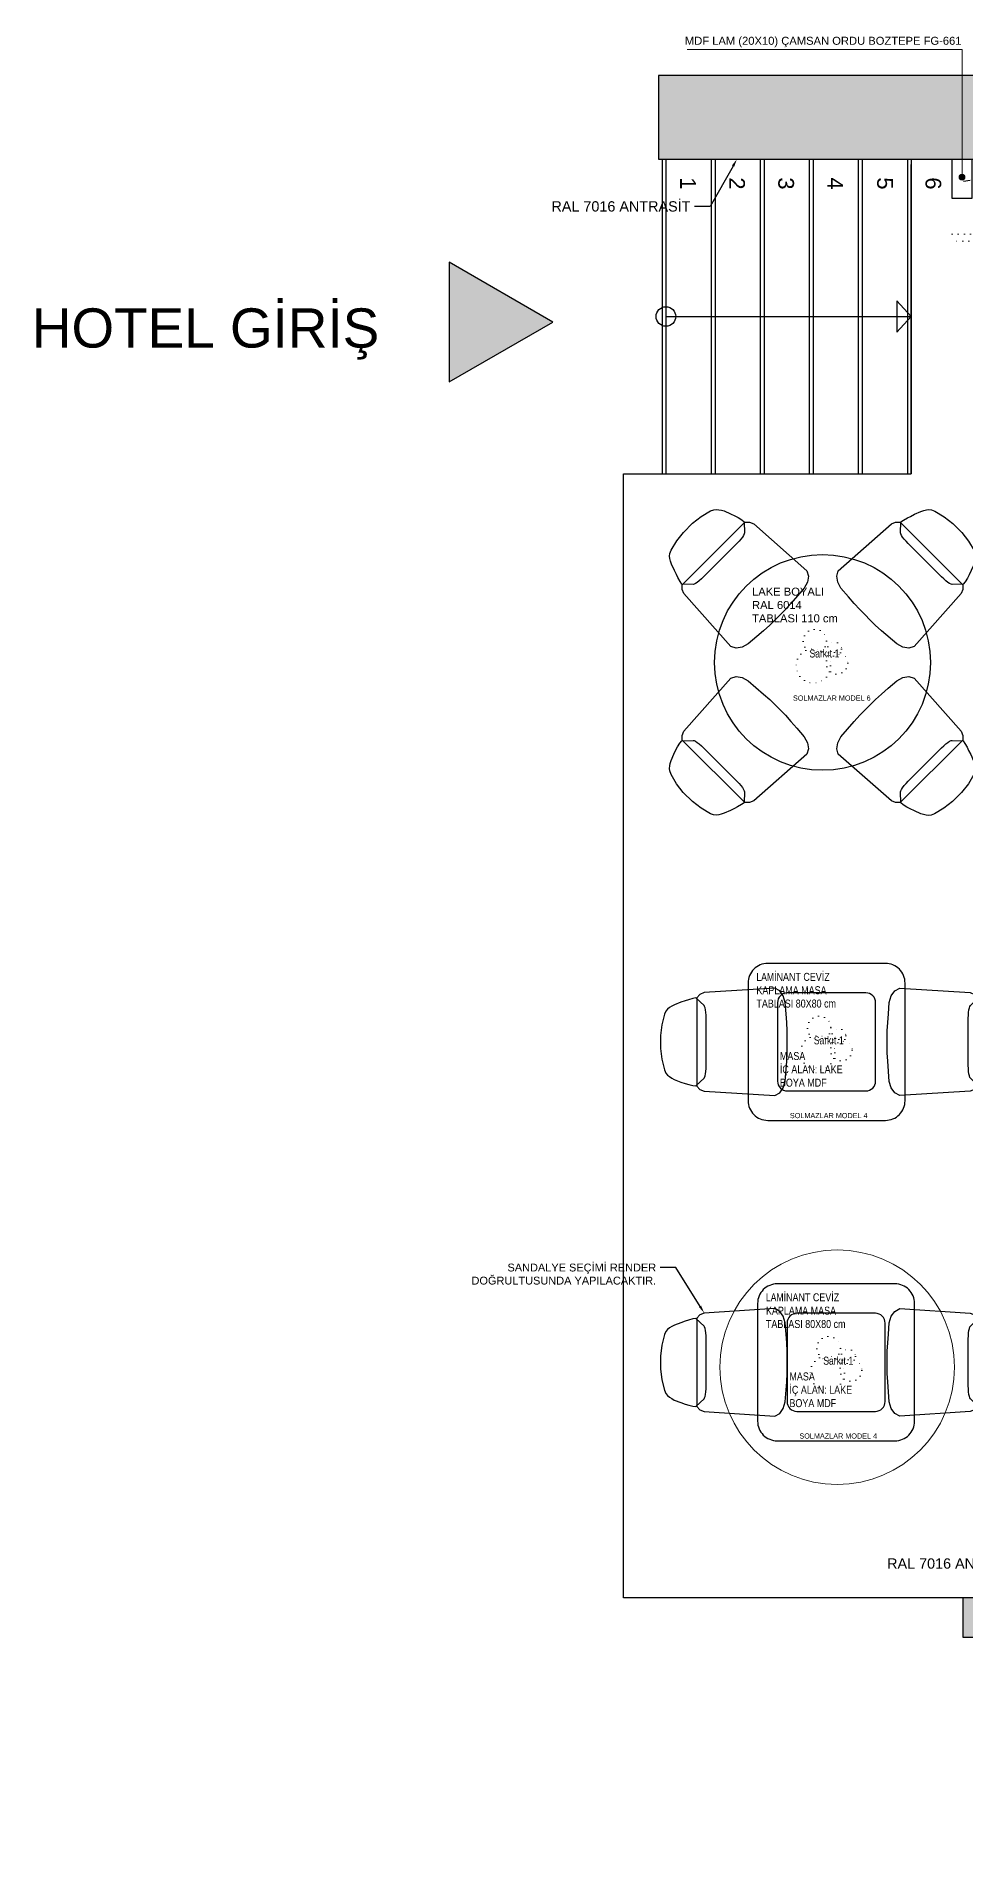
# Model space of a CAD drawing. Header units: millimetres. Extents: x 7687 to 15428, y -715 to 4028.
# Drawn here: x 7687 to 8160, y 2899 to 3825 of the extents above; entities that cross this region are included whole.
import ezdxf
from ezdxf import colors
from ezdxf.entities.mleader import LeaderData, LeaderLine
from ezdxf.math import Vec2, Vec3

# ---------------------------------------------------------------- set-up
doc = ezdxf.new("R2010")
doc.units = ezdxf.units.MM
for name, pattern in [('14.022_CEKIRDEKLER_SAFTLAR_+51.00$0$ACAD_ISO07W100', [3, 0, -3]), ('ACAD_ISO07W100', [3, 0, -3]), ('CONTINUA', [0])]:
    doc.linetypes.add(name, pattern=pattern)
for name, color, linetype in [('0-MOBIL', 3, 'CONTINUA'), ('__yaç-yol-2', 6, 'Continuous'), ('_JLL.HATCH', 7, 'Continuous'), ('LAMİNANT MASA', 121, 'Continuous'), ('YAZI', 121, 'Continuous')]:
    doc.layers.add(name, color=color, linetype=linetype)
for name, color, linetype, lineweight in [('A-tefris-yazi', 141, 'Continuous', 5), ('Sarkıt Ayd.', 50, 'ACAD_ISO07W100', 0), ('SS_FURNITURE', 23, 'Continuous', 25), ('yazı', 7, 'Continuous', 20)]:
    doc.layers.add(name, color=color, linetype=linetype, lineweight=lineweight)
doc.styles.add('ARIAL', font='arial.ttf')
doc.styles.add('OTEL AKSARAY', font='', dxfattribs={"width": 0.8})
doc.styles.add('ROMANC', font='arial.ttf')
doc.styles.get("Standard").update_dxf_attribs({"font": 'arial.ttf'})
doc.styles.get('OTEL AKSARAY').set_extended_font_data('FrankRuehl')

# ---------------------------------------------------------------- blocks, each defined once
blk = doc.blocks.new('fdgfff')
at = {"color": 67, "true_color": 0x727430}
blk.add_line((50514.757, 5720.203), (50514.834, 5720.212), dxfattribs=at)
blk = doc.blocks.new('A$C45576B5D')
for points, elevation in [([(0, 45.99), (16.66, 14.04), (18.37, 12.42), (20.59, 11.58), (61.76, 29.87), (62.63, 32.08), (62.58, 34.44), (50.04, 68.21), (47.77, 69.95), (44.71, 70.58), (41.3, 70.12), (31.58, 66.66), (27.59, 65.16), (17.31, 60.59), (13.53, 58.64), (9.56, 56.5), (4.44, 53.75), (1.81, 51.52), (0.23, 48.84)], 3.76), ([(20.87, 11.3), (21.76, 10), (23.25, 8.22), (24.42, 6.92), (25.98, 5.2), (28.46, 2.69), (29.66, 1.69), (30.75, 0.97), (31.91, 0.3), (33.16, 0.01), (34.93, 0), (40.38, 0.94), (45.73, 2.56), (51.7, 5.21), (56.48, 8.09), (60.84, 11.51), (62.07, 12.88), (62.69, 14), (62.97, 15.31), (63.21, 16.58), (63.36, 18.08), (63.17, 21.61), (62.95, 24.01), (62.74, 25.84), (62.31, 28.03), (61.83, 29.5), (56.59, 31.67), (56.08, 31.77), (55.28, 31.71), (54.24, 31.49), (53, 31.13), (51.63, 30.64), (50.22, 30.05), (39.21, 25.16), (28.2, 20.27), (26.82, 19.62), (25.55, 18.94), (24.45, 18.26), (23.58, 17.63), (23, 17.08), (22.73, 16.63)], 13)]:
    blk.add_lwpolyline(points, close=True, dxfattribs=dict(elevation=elevation))
blk = doc.blocks.new('fxtgd')
at = {"layer": 'Sarkıt Ayd.', "linetype": '14.022_CEKIRDEKLER_SAFTLAR_+51.00$0$ACAD_ISO07W100'}
for centre, radius in [((47577.87, 3685.46), 6), ((47577.16, 3672.82), 8.75), ((47589.2, 3674.2), 5.55), ((47587.87, 3681.37), 3.6)]:
    blk.add_circle(centre, radius, dxfattribs=at)
at = {"layer": 'Sarkıt Ayd.', "insert": (47575.13, 3681.18), "char_height": 4.08, "attachment_point": 1, "style": 'OTEL AKSARAY'}
blk.add_mtext_dynamic_manual_height_columns('Sark{\\fArial|b0|i0|c162|p34;ıt 1}', width=49.5719, gutter_width=425, heights=[0], dxfattribs=at)
blk = doc.blocks.new('LAMİNANT CEVİZ MASA')
at = {"layer": 'LAMİNANT MASA'}
for points in [[(47278.24, 3555.66), (47338.24, 3555.66, 0.414214), (47348.24, 3565.66), (47348.24, 3625.66, 0.414214), (47338.24, 3635.66), (47278.24, 3635.66, 0.414214), (47268.24, 3625.66), (47268.24, 3565.66, 0.414214)], [(47288.24, 3570.66), (47328.24, 3570.66, 0.414214), (47333.24, 3575.66), (47333.24, 3615.66, 0.414214), (47328.24, 3620.66), (47288.24, 3620.66, 0.414214), (47283.24, 3615.66), (47283.24, 3575.66, 0.414214)]]:
    blk.add_lwpolyline(points, format="xyb", close=True, dxfattribs=at)
at = {"layer": 'Sarkıt Ayd.'}
blk.add_blockref('fxtgd', (-273.4, -82.67), dxfattribs=at)
at = {"layer": 'yazı', "attachment_point": 1, "style": 'OTEL AKSARAY'}
for s, width, insert, char_height in [('LAM{\\fArial|b0|i0|c162|p34;İNANT CEVİZ KAPLAMA MASA TABLASI 80X80 cm}', 49.5719, (47272.5, 3630.85), 4.08), ('{\\fArial|b0|i0|c162|p34;MASA\\PİÇ ALAN: LAKE BOYA MDF}', 37.1071, (47284.47, 3590.51), 4.08), ('{\\fArial|b0|i0|c162|p34;SOLMAZLAR MODEL 4}', 37.1071, (47289.56, 3559.43), 2.6438)]:
    blk.add_mtext_dynamic_manual_height_columns(s, width=width, gutter_width=425, heights=[0], dxfattribs=dict(at, insert=insert, char_height=char_height))
blk = doc.blocks.new('LAKE BOYALI MDF')
at = {"layer": 'LAMİNANT MASA'}
blk.add_circle((47554.37, 3964.93), 55, dxfattribs=at)
at = {"layer": 'Sarkıt Ayd.'}
blk.add_blockref('fxtgd', (-27.42, 290.34), dxfattribs=at)
at = {"layer": 'yazı', "insert": (47518.45, 4003.04), "char_height": 4.08, "attachment_point": 1, "style": 'ROMANC'}
blk.add_mtext_dynamic_manual_height_columns('{\\fArial|b0|i0|c177|p34;LAKE BOYALI \\PRAL 6014\\PTABLASI }110 cm', width=49.5719, gutter_width=425, heights=[0], dxfattribs=at)
blk = doc.blocks.new('JNHKIEANHGOIREA')
at = {"layer": 'Sarkıt Ayd.', "linetype": '14.022_CEKIRDEKLER_SAFTLAR_+51.00$0$ACAD_ISO07W100'}
for p, q in [((47620.42, 4394.42), (47830.42, 4394.42)), ((47830.42, 4391.02), (47620.42, 4391.02))]:
    blk.add_line(p, q, dxfattribs=at)
for centre in [(47641.63, 4392.77), (47695.06, 4392.77), (47753.92, 4392.77), (47817.57, 4392.77)]:
    blk.add_circle(centre, 6, dxfattribs=at)
at = {"layer": 'Sarkıt Ayd.', "char_height": 4.08, "attachment_point": 1, "style": 'OTEL AKSARAY'}
for insert in [(47633.67, 4395.07), (47687.1, 4395.07), (47745.95, 4395.07), (47809.61, 4395.07)]:
    blk.add_mtext_dynamic_manual_height_columns('Sark{\\fArial|b0|i0|c162|p34;ıt 2}', width=49.5719, gutter_width=425, heights=[0], dxfattribs=dict(at, insert=insert))

msp = doc.modelspace()

# ---------------------------------------------------------------- hatches: boundary and pattern name
at = {"true_color": 0xcd2027}
h = msp.add_hatch(color=242, dxfattribs=at)
h.dxf.hatch_style = 1
h.paths.add_polyline_path([(9498.39, 3787.78), (9919.45, 3787.78), (10041.95, 3787.78), (10041.58, 3757.38), (10323.48, 3753.94), (10323.48, 3237.21), (10312.98, 3237.21), (10312.98, 3206.31), (10273.73, 3206.31), (10273.73, 2599.74), (10229.17, 2600.13), (10229.17, 2546.14), (10273.73, 2546.14), (10273.73, 2157.73), (10225.31, 2157.76), (10224.84, 2104.15), (10273.73, 2103.73), (10273.73, 1976.72), (9427.2, 1976.72), (9427.2, 2043.9), (9412.2, 2043.9), (9411.61, 1976.73), (9200.2, 1976.72), (9200.2, 2030.72), (9150.2, 2030.72), (9150.2, 2534.31), (9205.65, 2534.31), (9205.6, 2562.87), (9412.2, 2561.07), (9412.2, 2123.9), (9427.2, 2123.9), (9427.2, 2857.4), (9412.2, 2857.4), (9412.2, 2788.58), (9374.41, 2788.58), (9374.41, 2773.58), (9412.2, 2773.58), (9412.2, 2588.58), (9291.05, 2588.58), (9291.05, 2773.58), (9294.41, 2773.58), (9294.41, 2788.58), (9273.05, 2788.58), (9273.05, 2773.58), (9276.05, 2773.58), (9276.05, 2587.82), (9150.2, 2587.82), (9150.2, 2773.58), (9194.55, 2773.58), (9194.55, 2788.58), (9193.05, 2788.58), (9150.2, 2788.58), (9150.2, 2947.06), (9412.2, 2947.06), (9412.2, 2937.4), (9427.2, 2937.4), (9427.2, 3212.81), (9092.54, 3212.81), (9092.54, 3197.81), (9412.2, 3197.81), (9412.2, 2962.06), (9150.2, 2962.06), (9150.2, 3079.81), (9008.2, 3079.81), (9008.2, 3202.81), (9011.79, 3202.81), (9011.79, 3212.81), (9008.2, 3212.81), (9008.2, 3258.81), (8954.2, 3258.81), (8954.2, 3212.81), (8981.2, 3212.81), (8981.2, 3022.81), (8811.2, 3022.81), (8811.2, 3212.81), (8791.2, 3212.81), (8791.2, 3042.81), (8381.2, 3042.81), (8381.2, 3212.81), (8375.2, 3212.81), (8375.2, 3036.81), (8338.2, 3036.81), (8338.2, 3049.31), (8265.7, 3049.31), (8265.7, 3029.31), (8158.7, 3029.31), (8158.7, 3009.31), (9130.2, 3009.31), (9130.2, 1956.72), (10293.73, 1956.72), (10293.73, 3195.96), (10323.48, 3195.96), (10343.48, 3195.96), (10343.48, 3805.34), (8003.59, 3805.34), (8003.59, 3762.68), (9498.39, 3762.68)])
at = {"layer": '__yaç-yol-2'}
msp.add_hatch(color=8, dxfattribs=at).paths.add_polyline_path([(7949.68, 3679.62), (7896.87, 3710.11), (7896.87, 3649.13)])
at = {"layer": 'yazı'}
h = msp.add_hatch(color=256, dxfattribs=at)
h.dxf.hatch_style = 1
h.paths.add_polyline_path([(8159.7, 3753.53), (8156.7, 3753.53, 1)])
h.paths.add_polyline_path([(8158.2, 3755.03), (8158.2, 3753.53), (8159.7, 3753.53, 0.414214)])
h.paths.add_polyline_path([(8158.2, 3755.03, 0.414214), (8156.7, 3753.53), (8158.2, 3753.53)])

# ---------------------------------------------------------------- linework, layer by layer
for p, q in [((8003.59, 3805.34), (8003.59, 3762.68)), ((8158.7, 3029.31), (7985.7, 3029.31))]:
    msp.add_line(p, q)
at = {"ltscale": 1.5}
for p, q in [((8005.38, 3762.68), (8005.38, 3602.31)), ((8007.38, 3762.68), (8007.38, 3602.31)), ((8030.38, 3762.68), (8030.38, 3602.31)), ((8032.38, 3762.68), (8032.38, 3602.31)), ((8055.38, 3762.68), (8055.38, 3602.31)), ((8057.38, 3762.68), (8057.38, 3602.31)), ((8080.38, 3762.68), (8080.38, 3602.31)), ((8082.38, 3762.68), (8082.38, 3602.31)), ((8105.38, 3762.68), (8105.38, 3602.31)), ((8107.38, 3762.68), (8107.38, 3602.31)), ((8130.38, 3762.68), (8130.38, 3602.31)), ((8132.38, 3762.68), (8132.38, 3602.31)), ((8125.02, 3690.48), (8132.38, 3682.49)), ((8125.02, 3690.48), (8125.02, 3674.5)), ((8007.38, 3682.49), (8132.38, 3682.49)), ((8125.02, 3674.5), (8132.38, 3682.49))]:
    msp.add_line(p, q, dxfattribs=at)
at = {"color": 242, "true_color": 0xcd2027}
for points in [[(10343.48, 3805.34), (8003.59, 3805.34), (8003.59, 3762.68), (9498.39, 3762.68)], [(8791.2, 3042.81), (8381.2, 3042.81), (8381.2, 3212.81), (8375.2, 3212.81), (8375.2, 3036.81), (8338.2, 3036.81), (8338.2, 3049.31), (8265.7, 3049.31), (8265.7, 3029.31), (8158.7, 3029.31), (8158.7, 3009.31), (9130.2, 3009.31)]]:
    msp.add_lwpolyline(points, dxfattribs=at)
at = {"ltscale": 1.5}
msp.add_circle((8007.38, 3682.49), 5, dxfattribs=at)
at = {"layer": '0-MOBIL'}
msp.add_lwpolyline([(8163.2, 3742.68), (8153.2, 3742.68), (8153.2, 3762.68), (8163.2, 3762.68)], close=True, dxfattribs=at)
at = {"layer": '__yaç-yol-2', "color": 7}
msp.add_lwpolyline([(7949.68, 3679.62), (7896.87, 3710.11), (7896.87, 3649.13)], close=True, dxfattribs=at)
at = {"layer": '_JLL.HATCH'}
for p, q in [((8132.38, 3602.31), (8132.38, 3760.01)), ((7985.7, 3029.31), (7985.7, 3602.31)), ((7985.7, 3602.31), (8132.38, 3602.31))]:
    msp.add_line(p, q, dxfattribs=at)
at = {"layer": 'A-tefris-yazi', "color": 241, "true_color": 0xf7abae}
msp.add_circle((8094.63, 3146.89), 59.75, dxfattribs=at)
at = {"layer": 'yazı'}
msp.add_lwpolyline([(8018.16, 3818.57), (8158.2, 3818.57), (8158.2, 3752.53)], dxfattribs=at)
msp.add_circle((8158.2, 3753.53), 1.5, dxfattribs=at)

# ---------------------------------------------------------------- block references
at = {"layer": '0-MOBIL', "xscale": 44.74403685717806, "yscale": 44.74403685717806, "zscale": 44.74403685717806, "rotation": 179.9999999999999}
msp.add_blockref('fdgfff', (2268396.54, 259696.77), dxfattribs=at)
at = {"layer": 'SS_FURNITURE', "xscale": -1}
for p, rotation in [((8111.7, 3595.83, -3.76), 158.9523480858343), ((7997.49, 3530.71, -3.76), 248.9523480858344), ((8062.61, 3416.5, -3.76), 338.9523480858343), ((8176.82, 3481.62, -3.76), 68.95234808583432), ((8168.49, 3358.75, -3.76), 113.9523480858344), ((8168.49, 3195.4, -3.76), 113.9523480858344)]:
    msp.add_blockref('A$C45576B5D', p, dxfattribs=dict(at, rotation=rotation))
at = {"layer": 'SS_FURNITURE', "rotation": 246.0476519141655}
for p in [(8020.82, 3358.75, -3.76), (8020.82, 3195.4, -3.76)]:
    msp.add_blockref('A$C45576B5D', p, dxfattribs=at)
at = {"layer": 'YAZI'}
for name, p in [('JNHKIEANHGOIREA', (-39467.21, -670.04)), ('LAKE BOYALI MDF', (-39467.21, -458.77)), ('LAMİNANT CEVİZ MASA', (-39219.03, -282.95, -9.24)), ('LAMİNANT CEVİZ MASA', (-39214.18, -446.3))]:
    msp.add_blockref(name, p, dxfattribs=at)

# ---------------------------------------------------------------- texts
at = {"ltscale": 1.5, "style": 'ARIAL'}
for s, p in [('1', (8014.62, 3753.43)), ('2', (8039.62, 3753.43)), ('3', (8064.62, 3753.43)), ('4', (8089.62, 3753.43)), ('5', (8114.99, 3753.43)), ('6', (8139.62, 3753.43))]:
    msp.add_text(s, height=8, rotation=270, dxfattribs=at).set_placement(p)
at = {"layer": '__yaç-yol-2', "color": 8}
msp.add_text('HOTEL GİRİŞ', height=20, dxfattribs=at).set_placement((7684.38, 3666.64))
at = {"layer": 'yazı'}
for s, width, insert, char_height, attachment_point, style in [('MDF LAM (20X10) ÇAMSAN ORDU BOZTEPE FG-661 ', 252.8052, (8157.95, 3825.09), 4.08, 3, 'ROMANC'), ('{\\fArial|b0|i0|c162|p34;SOLMAZLAR MODEL 6}', 37.1071, (8072.1, 3489.3), 2.6438, 1, 'OTEL AKSARAY')]:
    msp.add_mtext_dynamic_manual_height_columns(s, width=width, gutter_width=425, heights=[0], dxfattribs=dict(at, insert=insert, char_height=char_height, attachment_point=attachment_point, style=style))

# ---------------------------------------------------------------- leaders
at = {"color": 252, "ltscale": 100, "true_color": 0x939598}
ml = msp.add_multileader_mtext('Standard', dxfattribs=at)
ml.set_content('RAL 7016 ANTRASİT', color=(147, 149, 152))
ml.set_leader_properties()
ml.build(insert=Vec2(0, 0))
ctx = ml.context
ctx.base_point, ctx.char_height, ctx.plane_origin = Vec3(7947.77, 3738.58), 5.2416, Vec3(8043.56, 3717.99)
ctx.text_align_type = 2
notes = []
notes.append((ctx, [(1, (1, 1, 0), (8029.86, 3738.58), (-1, 0), 8, [(0, [(8043.56, 3762.68)], 0, [])])]))
ctx.mtext.insert, ctx.mtext.rotation, ctx.mtext.alignment, ctx.mtext.flow_direction = Vec3(8019.86, 3741.25), 6.283185, 3, 5
ml = msp.add_multileader_mtext('Standard', dxfattribs=at)
ml.set_content('RAL 7016 ANTRASİT', color=(147, 149, 152))
ml.set_leader_properties()
ml.build(insert=Vec2(0, 0))
ctx = ml.context
ctx.base_point, ctx.char_height, ctx.plane_origin = Vec3(8118.78, 3046.76), 5.2416, Vec3(8214.57, 3026.17)
ctx.text_align_type = 2
notes.append((ctx, [(1, (1, 1, 0), (8200.87, 3046.76), (-1, 0), 8, [(0, [(8214.57, 3026.17)], 0, [])])]))
ctx.mtext.insert, ctx.mtext.rotation, ctx.mtext.alignment, ctx.mtext.flow_direction = Vec3(8190.87, 3049.43), 6.283185, 3, 5
at = {"layer": 'A-tefris-yazi', "color": 241, "true_color": 0xf7abae}
ml = msp.add_multileader_mtext('Standard', dxfattribs=at)
ml.set_content('SANDALYE SEÇİMİ RENDER\\PDOĞRULTUSUNDA YAPILACAKTIR.', color=(247, 171, 174))
ml.set_leader_properties()
ml.build(insert=Vec2(0, 0))
ctx = ml.context
ctx.base_point, ctx.plane_origin = Vec3(7907.24, 3197.66), Vec3(8026.89, 3174.48)
ctx.text_align_type = 2
notes.append((ctx, [(0, (1, 1, 0), (8012.4, 3197.66), (-1, 0), 8, [(0, [(8026.89, 3174.48)], 0, [])])]))
ctx.mtext.insert, ctx.mtext.rotation, ctx.mtext.alignment, ctx.mtext.flow_direction = Vec3(8002.4, 3199.69), 6.283185, 3, 5
for ctx, leaders in notes:
    for number, flags, end, landing, length, lines in leaders:
        leader = LeaderData()
        leader.index, (leader.has_last_leader_line, leader.has_dogleg_vector, leader.attachment_direction) = number, flags
        leader.last_leader_point, leader.dogleg_vector, leader.dogleg_length = Vec3(end), Vec3(landing), length
        for number, points, colour, breaks in lines:
            line = LeaderLine()
            line.index, line.vertices, line.color, line.breaks = number, Vec3.list(points), colors.encode_raw_color(colour), breaks
            leader.lines.append(line)
        ctx.leaders.append(leader)

doc.saveas('drawing.dxf')
